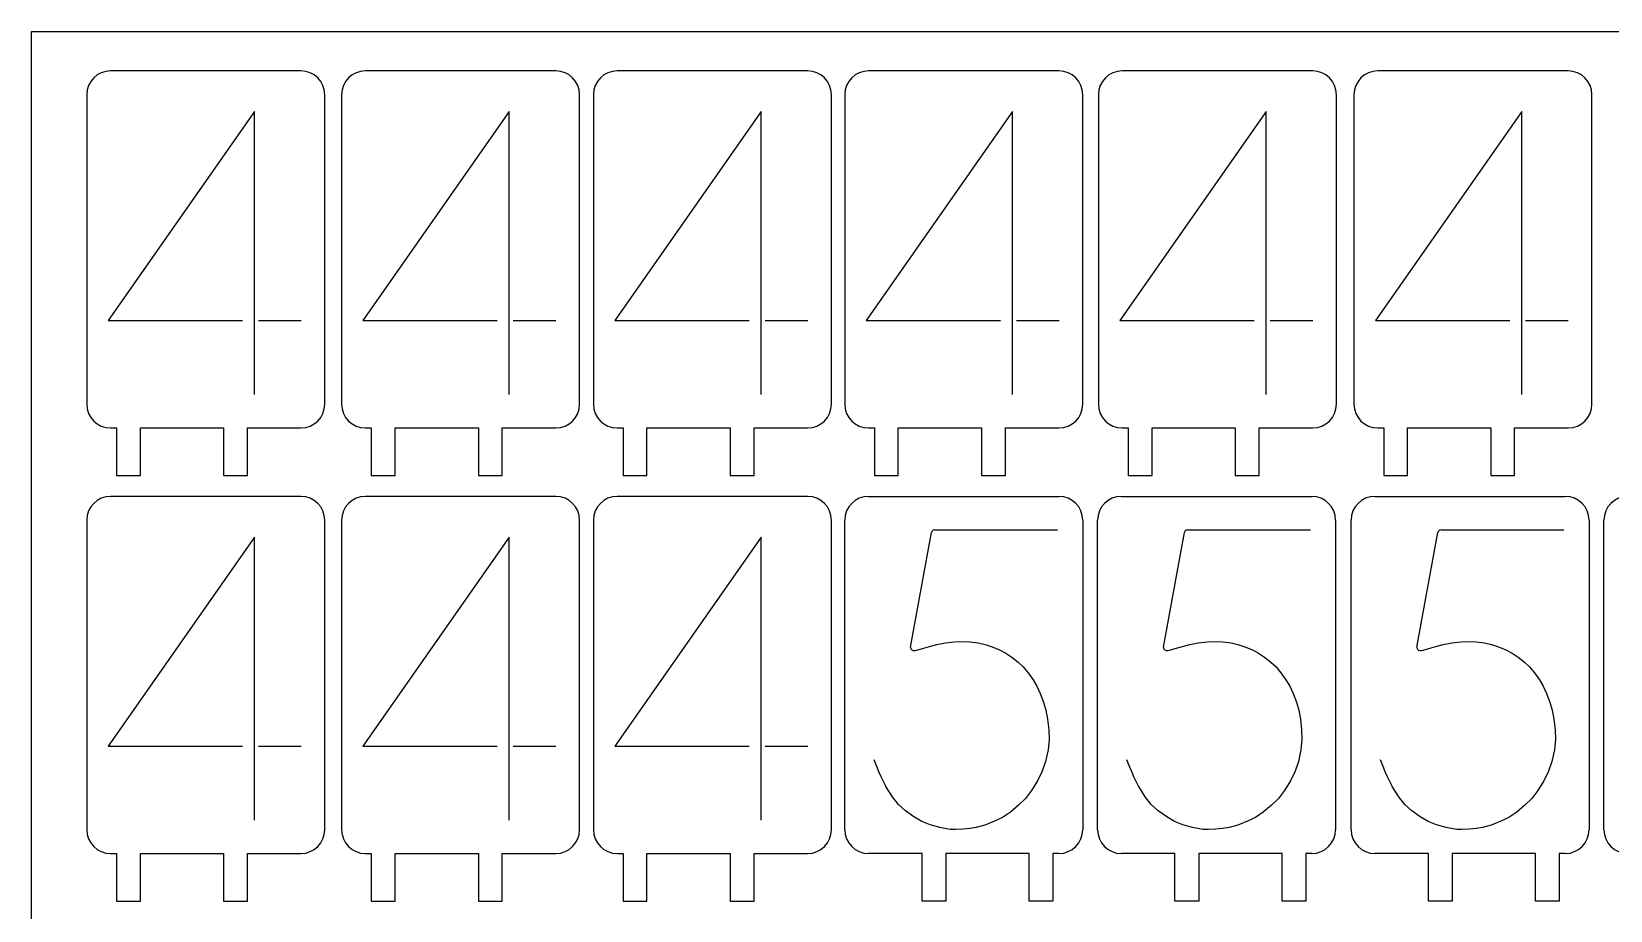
# Model space of a CAD drawing. Header units: millimetres. Extents: x 2133 to 4632, y 1065 to 2652.
# Drawn here: x 3248.1 to 3513.4, y 1707.9 to 1855.6 of the extents above; entities that cross this region are included whole.
import ezdxf

# ---------------------------------------------------------------- set-up
doc = ezdxf.new("R2010")
doc.units = ezdxf.units.MM
doc.layers.add('细实线', color=7, linetype='Continuous', lineweight=25)

msp = doc.modelspace()

# ---------------------------------------------------------------- linework, layer by layer
for points in [[(3396.834, 1751.653), (3397.803, 1751.938)], [(3397.79, 1751.935), (3399, 1752.267)], [(3399, 1752.267), (3400.233, 1752.579)], [(3400.233, 1752.579), (3401.673, 1752.845)], [(3401.673, 1752.845), (3403.179, 1753.029)], [(3403.179, 1753.029), (3404.436, 1753.088)], [(3404.436, 1753.088), (3405.763, 1753.016)], [(3405.763, 1753.016), (3407.164, 1752.842)], [(3407.164, 1752.842), (3408.322, 1752.599)], [(3408.322, 1752.599), (3409.515, 1752.208)], [(3409.515, 1752.208), (3410.77, 1751.691)], [(3410.77, 1751.691), (3411.794, 1751.16)], [(3439.327, 1751.653), (3440.296, 1751.938)], [(3440.283, 1751.935), (3441.493, 1752.267)], [(3441.493, 1752.267), (3442.725, 1752.579)], [(3442.725, 1752.579), (3444.166, 1752.845)], [(3444.166, 1752.845), (3445.672, 1753.029)], [(3445.672, 1753.029), (3446.929, 1753.088)], [(3446.929, 1753.088), (3448.256, 1753.016)], [(3448.256, 1753.016), (3449.657, 1752.842)], [(3449.657, 1752.842), (3450.815, 1752.599)], [(3450.815, 1752.599), (3452.007, 1752.208)], [(3452.007, 1752.208), (3453.263, 1751.691)], [(3453.263, 1751.691), (3454.287, 1751.16)], [(3481.926, 1751.653), (3482.895, 1751.938)], [(3482.882, 1751.935), (3484.093, 1752.267)], [(3484.093, 1752.267), (3485.325, 1752.579)], [(3485.325, 1752.579), (3486.765, 1752.845)], [(3486.765, 1752.845), (3488.271, 1753.029)], [(3488.271, 1753.029), (3489.528, 1753.088)], [(3489.528, 1753.088), (3490.855, 1753.016)], [(3490.855, 1753.016), (3492.256, 1752.842)], [(3492.256, 1752.842), (3493.414, 1752.599)], [(3493.414, 1752.599), (3494.607, 1752.208)], [(3494.607, 1752.208), (3495.862, 1751.691)], [(3495.862, 1751.691), (3496.886, 1751.16)], [(3411.794, 1751.16), (3412.815, 1750.468)], [(3412.815, 1750.468), (3413.88, 1749.62)], [(3413.88, 1749.62), (3414.736, 1748.809)], [(3414.736, 1748.809), (3415.551, 1747.832)], [(3454.287, 1751.16), (3455.308, 1750.468)], [(3455.308, 1750.468), (3456.373, 1749.62)], [(3456.373, 1749.62), (3457.229, 1748.809)], [(3457.229, 1748.809), (3458.044, 1747.832)], [(3496.886, 1751.16), (3497.907, 1750.468)], [(3497.907, 1750.468), (3498.972, 1749.62)], [(3498.972, 1749.62), (3499.828, 1748.809)], [(3499.828, 1748.809), (3500.643, 1747.832)], [(3415.551, 1747.832), (3416.383, 1746.669)], [(3416.383, 1746.669), (3417.032, 1745.589)], [(3458.044, 1747.832), (3458.876, 1746.669)], [(3458.876, 1746.669), (3459.524, 1745.589)], [(3500.643, 1747.832), (3501.475, 1746.669)], [(3501.475, 1746.669), (3502.124, 1745.589)], [(3417.032, 1745.589), (3417.607, 1744.341)], [(3417.591, 1744.382), (3418.163, 1742.881)], [(3459.524, 1745.589), (3460.099, 1744.341)], [(3460.084, 1744.382), (3460.655, 1742.881)], [(3502.124, 1745.589), (3502.699, 1744.341)], [(3502.683, 1744.382), (3503.255, 1742.881)], [(3418.163, 1742.881), (3418.566, 1741.54)], [(3418.566, 1741.54), (3418.845, 1740.021)], [(3460.655, 1742.881), (3461.059, 1741.54)], [(3461.059, 1741.54), (3461.338, 1740.021)], [(3503.255, 1742.881), (3503.658, 1741.54)], [(3503.658, 1741.54), (3503.937, 1740.021)], [(3418.845, 1740.021), (3419.037, 1738.249)], [(3419.037, 1738.249), (3419.092, 1736.619)], [(3461.338, 1740.021), (3461.53, 1738.249)], [(3461.53, 1738.249), (3461.585, 1736.619)], [(3503.937, 1740.021), (3504.129, 1738.249)], [(3504.129, 1738.249), (3504.184, 1736.619)], [(3419.092, 1736.619), (3418.911, 1734.878)], [(3461.585, 1736.619), (3461.404, 1734.878)], [(3504.184, 1736.619), (3504.003, 1734.878)], [(3390.012, 1732.383), (3389.676, 1733.209)], [(3418.499, 1732.957), (3417.943, 1731.291)], [(3418.911, 1734.878), (3418.499, 1732.957)], [(3432.505, 1732.383), (3432.169, 1733.209)], [(3460.991, 1732.957), (3460.436, 1731.291)], [(3461.404, 1734.878), (3460.991, 1732.957)], [(3475.104, 1732.383), (3474.768, 1733.209)], [(3503.591, 1732.957), (3503.035, 1731.291)], [(3504.003, 1734.878), (3503.591, 1732.957)], [(3390.551, 1731.075), (3390.012, 1732.383)], [(3390.856, 1730.339), (3390.551, 1731.076)], [(3391.7, 1728.669), (3390.856, 1730.339)], [(3417.943, 1731.291), (3417.151, 1729.695)], [(3433.044, 1731.075), (3432.505, 1732.383)], [(3433.349, 1730.339), (3433.044, 1731.076)], [(3434.193, 1728.669), (3433.349, 1730.339)], [(3460.436, 1731.291), (3459.644, 1729.695)], [(3475.643, 1731.075), (3475.104, 1732.383)], [(3475.948, 1730.339), (3475.643, 1731.076)], [(3476.792, 1728.669), (3475.948, 1730.339)], [(3503.035, 1731.291), (3502.243, 1729.695)], [(3392.747, 1727.014), (3391.665, 1728.725)], [(3416.135, 1728.041), (3415.131, 1726.721)], [(3417.151, 1729.695), (3416.135, 1728.041)], [(3435.24, 1727.014), (3434.157, 1728.725)], [(3458.628, 1728.041), (3457.624, 1726.721)], [(3459.644, 1729.695), (3458.628, 1728.041)], [(3477.839, 1727.014), (3476.757, 1728.725)], [(3501.227, 1728.041), (3500.223, 1726.721)], [(3502.243, 1729.695), (3501.227, 1728.041)], [(3393.774, 1725.73), (3392.747, 1727.014)], [(3394.948, 1724.656), (3393.774, 1725.73)], [(3413.971, 1725.569), (3412.577, 1724.411)], [(3415.131, 1726.721), (3413.971, 1725.569)], [(3436.266, 1725.73), (3435.24, 1727.014)], [(3437.441, 1724.656), (3436.266, 1725.73)], [(3456.464, 1725.569), (3455.07, 1724.411)], [(3457.624, 1726.721), (3456.464, 1725.569)], [(3478.866, 1725.73), (3477.839, 1727.014)], [(3480.04, 1724.656), (3478.866, 1725.73)], [(3499.063, 1725.569), (3497.669, 1724.411)], [(3500.223, 1726.721), (3499.063, 1725.569)], [(3396.363, 1723.606), (3394.948, 1724.656)], [(3397.679, 1722.837), (3396.363, 1723.606)], [(3399.074, 1722.287), (3397.679, 1722.837)], [(3400.706, 1721.821), (3399.074, 1722.287)], [(3408.297, 1722.249), (3406.85, 1721.829)], [(3409.915, 1722.885), (3408.297, 1722.249)], [(3411.283, 1723.531), (3409.915, 1722.885)], [(3412.577, 1724.411), (3411.283, 1723.531)], [(3438.856, 1723.606), (3437.441, 1724.656)], [(3440.172, 1722.837), (3438.856, 1723.606)], [(3441.566, 1722.287), (3440.172, 1722.837)], [(3443.199, 1721.821), (3441.566, 1722.287)], [(3450.789, 1722.249), (3449.343, 1721.829)], [(3452.408, 1722.885), (3450.789, 1722.249)], [(3453.776, 1723.531), (3452.408, 1722.885)], [(3455.07, 1724.411), (3453.776, 1723.531)], [(3481.455, 1723.606), (3480.04, 1724.656)], [(3482.771, 1722.837), (3481.455, 1723.606)], [(3484.166, 1722.287), (3482.771, 1722.837)], [(3485.798, 1721.821), (3484.166, 1722.287)], [(3493.389, 1722.249), (3491.942, 1721.829)], [(3495.007, 1722.885), (3493.389, 1722.249)], [(3496.375, 1723.531), (3495.007, 1722.885)], [(3497.669, 1724.411), (3496.375, 1723.531)], [(3402.164, 1721.559), (3400.706, 1721.821)], [(3402.506, 1721.531), (3402.164, 1721.559)], [(3402.922, 1721.512), (3402.506, 1721.531)], [(3403.37, 1721.506), (3402.922, 1721.512)], [(3404.597, 1721.545), (3403.37, 1721.506)], [(3405.802, 1721.656), (3404.597, 1721.545)], [(3406.85, 1721.829), (3405.756, 1721.648)], [(3444.656, 1721.559), (3443.199, 1721.821)], [(3444.999, 1721.531), (3444.656, 1721.559)], [(3445.415, 1721.512), (3444.999, 1721.531)], [(3445.863, 1721.506), (3445.415, 1721.512)], [(3447.09, 1721.545), (3445.863, 1721.506)], [(3448.295, 1721.656), (3447.09, 1721.545)], [(3449.343, 1721.829), (3448.249, 1721.648)], [(3487.256, 1721.559), (3485.798, 1721.821)], [(3487.598, 1721.531), (3487.256, 1721.559)], [(3488.014, 1721.512), (3487.598, 1721.531)], [(3488.462, 1721.506), (3488.014, 1721.512)], [(3489.689, 1721.545), (3488.462, 1721.506)], [(3490.894, 1721.656), (3489.689, 1721.545)], [(3491.942, 1721.829), (3490.848, 1721.648)]]:
    msp.add_lwpolyline(points)
at = {"layer": '细实线'}
for p, q in [((3293.366, 1848.968), (3261.366, 1848.968)), ((3336.176, 1848.968), (3304.176, 1848.968)), ((3378.51, 1848.968), (3346.51, 1848.968)), ((3420.741, 1848.968), (3388.741, 1848.968)), ((3463.382, 1848.968), (3431.382, 1848.968)), ((3506.319, 1848.968), (3474.319, 1848.968)), ((3257.366, 1844.968), (3257.366, 1792.968)), ((3297.366, 1792.968), (3297.366, 1844.968)), ((3300.176, 1844.968), (3300.176, 1792.968)), ((3340.176, 1792.968), (3340.176, 1844.968)), ((3342.51, 1844.968), (3342.51, 1792.968)), ((3382.51, 1792.968), (3382.51, 1844.968)), ((3384.741, 1844.968), (3384.741, 1792.968)), ((3424.741, 1792.968), (3424.741, 1844.968)), ((3427.382, 1844.968), (3427.382, 1792.968)), ((3467.382, 1792.968), (3467.382, 1844.968)), ((3470.319, 1844.968), (3470.319, 1792.968)), ((3510.319, 1792.968), (3510.319, 1844.968)), ((3285.552, 1842.136), (3260.96, 1807.006)), ((3285.552, 1794.583), (3285.552, 1842.136)), ((3328.362, 1842.136), (3303.77, 1807.006)), ((3328.362, 1794.583), (3328.362, 1842.136)), ((3370.696, 1842.136), (3346.104, 1807.006)), ((3370.696, 1794.583), (3370.696, 1842.136)), ((3412.927, 1842.136), (3388.335, 1807.006)), ((3412.927, 1794.583), (3412.927, 1842.136)), ((3455.568, 1842.136), (3430.976, 1807.006)), ((3455.568, 1794.583), (3455.568, 1842.136)), ((3498.505, 1842.136), (3473.913, 1807.006)), ((3498.505, 1794.583), (3498.505, 1842.136)), ((3260.96, 1807.006), (3283.545, 1807.006)), ((3286.212, 1807.006), (3293.392, 1807.006)), ((3303.77, 1807.006), (3326.355, 1807.006)), ((3329.022, 1807.006), (3336.202, 1807.006)), ((3346.104, 1807.006), (3368.689, 1807.006)), ((3371.356, 1807.006), (3378.536, 1807.006)), ((3388.335, 1807.006), (3410.92, 1807.006)), ((3413.587, 1807.006), (3420.767, 1807.006)), ((3430.976, 1807.006), (3453.561, 1807.006)), ((3456.228, 1807.006), (3463.408, 1807.006)), ((3473.913, 1807.006), (3496.498, 1807.006)), ((3499.165, 1807.006), (3506.345, 1807.006)), ((3261.366, 1788.968), (3262.366, 1788.968)), ((3262.366, 1788.968), (3262.366, 1780.968)), ((3266.366, 1780.968), (3266.366, 1788.968)), ((3266.366, 1788.968), (3280.366, 1788.968)), ((3280.366, 1788.968), (3280.366, 1780.968)), ((3284.366, 1780.968), (3284.366, 1788.968)), ((3284.366, 1788.968), (3293.366, 1788.968)), ((3304.176, 1788.968), (3305.176, 1788.968)), ((3305.176, 1788.968), (3305.176, 1780.968)), ((3309.176, 1780.968), (3309.176, 1788.968)), ((3309.176, 1788.968), (3323.176, 1788.968)), ((3323.176, 1788.968), (3323.176, 1780.968)), ((3327.176, 1780.968), (3327.176, 1788.968)), ((3327.176, 1788.968), (3336.176, 1788.968)), ((3346.51, 1788.968), (3347.51, 1788.968)), ((3347.51, 1788.968), (3347.51, 1780.968)), ((3351.51, 1780.968), (3351.51, 1788.968)), ((3351.51, 1788.968), (3365.51, 1788.968)), ((3365.51, 1788.968), (3365.51, 1780.968)), ((3369.51, 1780.968), (3369.51, 1788.968)), ((3369.51, 1788.968), (3378.51, 1788.968)), ((3388.741, 1788.968), (3389.741, 1788.968)), ((3389.741, 1788.968), (3389.741, 1780.968)), ((3393.741, 1780.968), (3393.741, 1788.968)), ((3393.741, 1788.968), (3407.741, 1788.968)), ((3407.741, 1788.968), (3407.741, 1780.968)), ((3411.741, 1780.968), (3411.741, 1788.968)), ((3411.741, 1788.968), (3420.741, 1788.968)), ((3431.382, 1788.968), (3432.382, 1788.968)), ((3432.382, 1788.968), (3432.382, 1780.968)), ((3436.382, 1780.968), (3436.382, 1788.968)), ((3436.382, 1788.968), (3450.382, 1788.968)), ((3450.382, 1788.968), (3450.382, 1780.968)), ((3454.382, 1780.968), (3454.382, 1788.968)), ((3454.382, 1788.968), (3463.382, 1788.968)), ((3474.319, 1788.968), (3475.319, 1788.968)), ((3475.319, 1788.968), (3475.319, 1780.968)), ((3479.319, 1780.968), (3479.319, 1788.968)), ((3479.319, 1788.968), (3493.319, 1788.968)), ((3493.319, 1788.968), (3493.319, 1780.968)), ((3497.319, 1780.968), (3497.319, 1788.968)), ((3497.319, 1788.968), (3506.319, 1788.968)), ((3262.366, 1780.968), (3266.366, 1780.968)), ((3280.366, 1780.968), (3284.366, 1780.968)), ((3305.176, 1780.968), (3309.176, 1780.968)), ((3323.176, 1780.968), (3327.176, 1780.968)), ((3347.51, 1780.968), (3351.51, 1780.968)), ((3365.51, 1780.968), (3369.51, 1780.968)), ((3389.741, 1780.968), (3393.741, 1780.968)), ((3407.741, 1780.968), (3411.741, 1780.968)), ((3432.382, 1780.968), (3436.382, 1780.968)), ((3450.382, 1780.968), (3454.382, 1780.968)), ((3475.319, 1780.968), (3479.319, 1780.968)), ((3493.319, 1780.968), (3497.319, 1780.968)), ((3293.366, 1777.474), (3261.366, 1777.474)), ((3336.176, 1777.474), (3304.176, 1777.474)), ((3378.51, 1777.474), (3346.51, 1777.474)), ((3388.741, 1777.474), (3420.741, 1777.474)), ((3431.234, 1777.474), (3463.234, 1777.474)), ((3473.833, 1777.474), (3505.833, 1777.474)), ((3257.366, 1773.474), (3257.366, 1721.474)), ((3297.366, 1721.474), (3297.366, 1773.474)), ((3300.176, 1773.474), (3300.176, 1721.474)), ((3340.176, 1721.474), (3340.176, 1773.474)), ((3342.51, 1773.474), (3342.51, 1721.474)), ((3382.51, 1721.474), (3382.51, 1773.474)), ((3384.741, 1721.474), (3384.741, 1773.474)), ((3424.741, 1773.474), (3424.741, 1721.474)), ((3427.234, 1721.474), (3427.234, 1773.474)), ((3467.234, 1773.474), (3467.234, 1721.474)), ((3469.833, 1721.474), (3469.833, 1773.474)), ((3509.833, 1773.474), (3509.833, 1721.474)), ((3512.326, 1721.474), (3512.326, 1773.474)), ((3285.552, 1770.641), (3260.96, 1735.512)), ((3285.552, 1723.089), (3285.552, 1770.641)), ((3328.362, 1770.641), (3303.77, 1735.512)), ((3328.362, 1723.089), (3328.362, 1770.641)), ((3370.696, 1770.641), (3346.104, 1735.512)), ((3370.696, 1723.089), (3370.696, 1770.641)), ((3395.815, 1752.129), (3399.338, 1771.398)), ((3399.425, 1771.62), (3399.338, 1771.398)), ((3399.624, 1771.791), (3399.425, 1771.62)), ((3399.892, 1771.871), (3399.624, 1771.791)), ((3399.892, 1771.871), (3420.517, 1771.854)), ((3438.308, 1752.129), (3441.831, 1771.398)), ((3441.918, 1771.62), (3441.831, 1771.398)), ((3442.117, 1771.791), (3441.918, 1771.62)), ((3442.385, 1771.871), (3442.117, 1771.791)), ((3442.385, 1771.871), (3463.009, 1771.854)), ((3480.907, 1752.129), (3484.43, 1771.398)), ((3484.517, 1771.62), (3484.43, 1771.398)), ((3484.716, 1771.791), (3484.517, 1771.62)), ((3484.984, 1771.871), (3484.716, 1771.791)), ((3484.984, 1771.871), (3505.609, 1771.854)), ((3395.815, 1752.129), (3395.843, 1751.942)), ((3395.843, 1751.942), (3395.931, 1751.78)), ((3395.931, 1751.78), (3396.094, 1751.644)), ((3396.094, 1751.644), (3396.327, 1751.572)), ((3396.327, 1751.572), (3396.599, 1751.584)), ((3396.599, 1751.584), (3396.834, 1751.653)), ((3438.308, 1752.129), (3438.336, 1751.942)), ((3438.336, 1751.942), (3438.424, 1751.78)), ((3438.424, 1751.78), (3438.587, 1751.644)), ((3438.587, 1751.644), (3438.82, 1751.572)), ((3438.82, 1751.572), (3439.091, 1751.584)), ((3439.091, 1751.584), (3439.327, 1751.653)), ((3480.907, 1752.129), (3480.935, 1751.942)), ((3480.935, 1751.942), (3481.023, 1751.78)), ((3481.023, 1751.78), (3481.186, 1751.644)), ((3481.186, 1751.644), (3481.419, 1751.572)), ((3481.419, 1751.572), (3481.691, 1751.584)), ((3481.691, 1751.584), (3481.926, 1751.653)), ((3260.96, 1735.512), (3283.545, 1735.512)), ((3286.212, 1735.512), (3293.392, 1735.512)), ((3303.77, 1735.512), (3326.355, 1735.512)), ((3329.022, 1735.512), (3336.202, 1735.512)), ((3346.104, 1735.512), (3368.689, 1735.512)), ((3371.356, 1735.512), (3378.536, 1735.512)), ((3261.366, 1717.474), (3262.366, 1717.474)), ((3262.366, 1717.474), (3262.366, 1709.474)), ((3266.366, 1709.474), (3266.366, 1717.474)), ((3266.366, 1717.474), (3280.366, 1717.474)), ((3280.366, 1717.474), (3280.366, 1709.474)), ((3284.366, 1709.474), (3284.366, 1717.474)), ((3284.366, 1717.474), (3293.366, 1717.474)), ((3304.176, 1717.474), (3305.176, 1717.474)), ((3305.176, 1717.474), (3305.176, 1709.474)), ((3309.176, 1709.474), (3309.176, 1717.474)), ((3309.176, 1717.474), (3323.176, 1717.474)), ((3323.176, 1717.474), (3323.176, 1709.474)), ((3327.176, 1709.474), (3327.176, 1717.474)), ((3327.176, 1717.474), (3336.176, 1717.474)), ((3346.51, 1717.474), (3347.51, 1717.474)), ((3347.51, 1717.474), (3347.51, 1709.474)), ((3351.51, 1709.474), (3351.51, 1717.474)), ((3351.51, 1717.474), (3365.51, 1717.474)), ((3365.51, 1717.474), (3365.51, 1709.474)), ((3369.51, 1709.474), (3369.51, 1717.474)), ((3369.51, 1717.474), (3378.51, 1717.474)), ((3397.741, 1717.474), (3388.741, 1717.474)), ((3397.741, 1709.474), (3397.741, 1717.474)), ((3415.741, 1717.474), (3401.741, 1717.474)), ((3401.741, 1717.474), (3401.741, 1709.474)), ((3415.741, 1709.474), (3415.741, 1717.474)), ((3420.741, 1717.474), (3419.741, 1717.474)), ((3419.741, 1717.474), (3419.741, 1709.474)), ((3440.234, 1717.474), (3431.234, 1717.474)), ((3440.234, 1709.474), (3440.234, 1717.474)), ((3458.234, 1717.474), (3444.234, 1717.474)), ((3444.234, 1717.474), (3444.234, 1709.474)), ((3458.234, 1709.474), (3458.234, 1717.474)), ((3463.234, 1717.474), (3462.234, 1717.474)), ((3462.234, 1717.474), (3462.234, 1709.474)), ((3482.833, 1717.474), (3473.833, 1717.474)), ((3482.833, 1709.474), (3482.833, 1717.474)), ((3500.833, 1717.474), (3486.833, 1717.474)), ((3486.833, 1717.474), (3486.833, 1709.474)), ((3500.833, 1709.474), (3500.833, 1717.474)), ((3505.833, 1717.474), (3504.833, 1717.474)), ((3504.833, 1717.474), (3504.833, 1709.474)), ((3262.366, 1709.474), (3266.366, 1709.474)), ((3280.366, 1709.474), (3284.366, 1709.474)), ((3305.176, 1709.474), (3309.176, 1709.474)), ((3323.176, 1709.474), (3327.176, 1709.474)), ((3347.51, 1709.474), (3351.51, 1709.474)), ((3365.51, 1709.474), (3369.51, 1709.474)), ((3401.741, 1709.474), (3397.741, 1709.474)), ((3419.741, 1709.474), (3415.741, 1709.474)), ((3444.234, 1709.474), (3440.234, 1709.474)), ((3462.234, 1709.474), (3458.234, 1709.474)), ((3486.833, 1709.474), (3482.833, 1709.474)), ((3504.833, 1709.474), (3500.833, 1709.474))]:
    msp.add_line(p, q, dxfattribs=at)
msp.add_lwpolyline([(3248.088, 1855.576), (3648.088, 1855.576), (3648.088, 1555.576), (3248.088, 1555.576)], close=True, dxfattribs=at)
for centre, start, end in [((3261.366, 1844.968), 90, 180), ((3293.366, 1844.968), 0, 90), ((3304.176, 1844.968), 90, 180), ((3336.176, 1844.968), 0, 90), ((3346.51, 1844.968), 90, 180), ((3378.51, 1844.968), 0, 90), ((3388.741, 1844.968), 90, 180), ((3420.741, 1844.968), 0, 90), ((3431.382, 1844.968), 90, 180), ((3463.382, 1844.968), 0, 90), ((3474.319, 1844.968), 90, 180), ((3506.319, 1844.968), 0, 90), ((3261.366, 1792.968), 180, 270), ((3293.366, 1792.968), 270, 0), ((3304.176, 1792.968), 180, 270), ((3336.176, 1792.968), 270, 0), ((3346.51, 1792.968), 180, 270), ((3378.51, 1792.968), 270, 0), ((3388.741, 1792.968), 180, 270), ((3420.741, 1792.968), 270, 0), ((3431.382, 1792.968), 180, 270), ((3463.382, 1792.968), 270, 0), ((3474.319, 1792.968), 180, 270), ((3506.319, 1792.968), 270, 0), ((3261.366, 1773.474), 90, 180), ((3293.366, 1773.474), 0, 90), ((3304.176, 1773.474), 90, 180), ((3336.176, 1773.474), 0, 90), ((3346.51, 1773.474), 90, 180), ((3378.51, 1773.474), 0, 90), ((3388.741, 1773.474), 90, 180), ((3420.741, 1773.474), 0, 90), ((3431.234, 1773.474), 90, 180), ((3463.234, 1773.474), 0, 90), ((3473.833, 1773.474), 90, 180), ((3505.833, 1773.474), 0, 90), ((3516.326, 1773.474), 90, 180), ((3261.366, 1721.474), 180, 270), ((3293.366, 1721.474), 270, 0), ((3304.176, 1721.474), 180, 270), ((3336.176, 1721.474), 270, 0), ((3346.51, 1721.474), 180, 270), ((3378.51, 1721.474), 270, 0), ((3388.741, 1721.474), 180, 270), ((3420.741, 1721.474), 270, 0), ((3431.234, 1721.474), 180, 270), ((3463.234, 1721.474), 270, 0), ((3473.833, 1721.474), 180, 270), ((3505.833, 1721.474), 270, 0), ((3516.326, 1721.474), 180, 270)]:
    msp.add_arc(centre, 4, start, end, dxfattribs=at)

doc.saveas('drawing.dxf')
